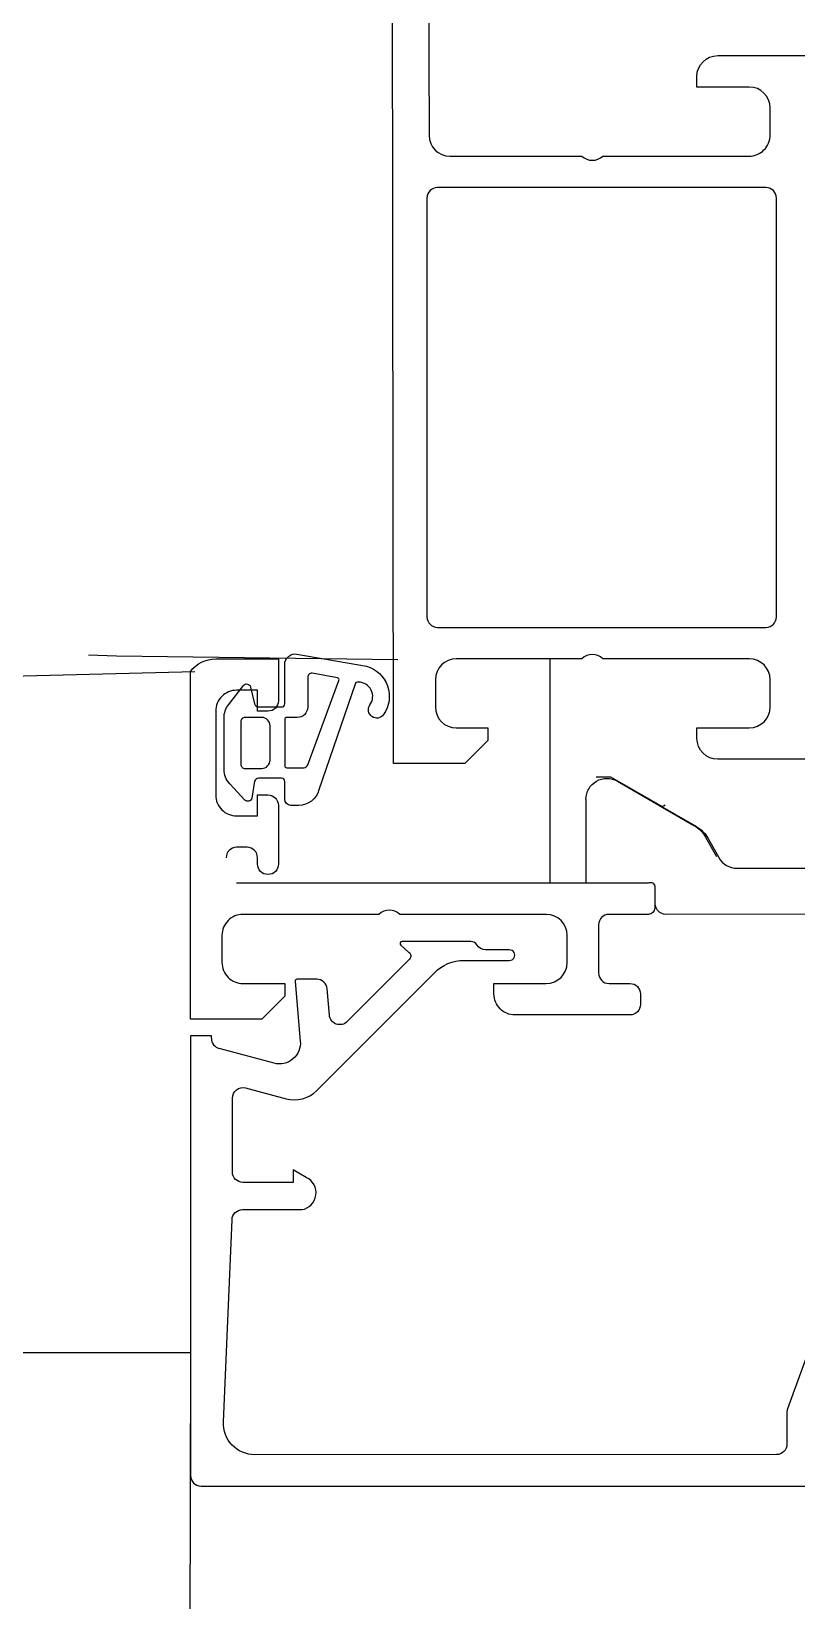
# Model space of a CAD drawing. Header units: metres. Extents: x 493 to 630, y -132 to -15.
# Drawn here: x 570.5729 to 570.6095, y -79.5545 to -79.4796 of the extents above; entities that cross this region are included whole.
import ezdxf

# ---------------------------------------------------------------- set-up
doc = ezdxf.new("R2010")
doc.units = ezdxf.units.M
doc.header["$MEASUREMENT"] = 0
doc.linetypes.add('HIDDEN2', pattern=[0.1875, 0.125, -0.0625])
for name, color, linetype in [('a_cote_50', 9, 'Continuous'), ('a_pereti_hasuri', 253, 'Continuous'), ('a_punctat', 40, 'HIDDEN2'), ('a_tamplarie_ferestre', 6, 'Continuous'), ('a_vederi subtiri', 124, 'Continuous')]:
    doc.layers.add(name, color=color, linetype=linetype)

# ---------------------------------------------------------------- blocks, each defined once
blk = doc.blocks.new('erge')
at = {"layer": 'a_tamplarie_ferestre'}
blk.add_line((405.46194860298, 126.1121653004161), (405.4619483698256, 126.1161578309432), dxfattribs=at)
at = {"layer": 'a_tamplarie_ferestre', "extrusion": (6.000393796804147e-16, 4.000350415787889e-16, -1)}
for points in [[(-405.4803435701677, 126.1449564855465), (-405.4513436454092, 126.1449547920188)], [(-405.4798448178183, 126.1235728523351), (-405.4798448246119, 126.1234565193272), (-405.48084482461, 126.1234565777249), (-405.4808435982628, 126.1444565166536)], [(-405.4523438465574, 126.1414450405405), (-405.4523437583879, 126.1429548542345)], [(-405.4528437291881, 126.1434548834324), (-405.4777786635227, 126.1434563395746)], [(-405.4792767514224, 126.1418924297874), (-405.478863799678, 126.1322350381711)], [(-405.450132564692, 126.1352836481057), (-405.4523136722475, 126.141273944625)], [(-405.478364285359, 126.1317563987398), (-405.4755321493882, 126.1317562333498)], [(-405.4753132346629, 126.1302248451548), (-405.4759444612703, 126.1298562606665), (-405.4759444267087, 126.1304562610474), (-405.4783444213163, 126.1304563992938)], [(-405.4788444494412, 126.1299564313547), (-405.4788446510281, 126.1264289340688)], [(-405.4782152541839, 126.1259459413803), (-405.4762759690819, 126.1264654509342)], [(-405.4748270934413, 126.1260771216933), (-405.4691922922189, 126.1204416623146)], [(-405.4768554425978, 126.1247626403898), (-405.4794741841467, 126.1240557866243)], [(-405.4758521746136, 126.1208650823287), (-405.4756004841945, 126.1237094819531)], [(-405.4703783639476, 126.1197893100076), (-405.4733607009608, 126.1227776516395)], [(-405.4742123573789, 126.1224677191331), (-405.4743159334251, 126.12121260526)], [(-405.4748140527294, 126.1207562133305), (-405.4757525696606, 126.1207562681378)], [(-405.4677781128677, 126.1198557932914), (-405.4656147187071, 126.1198556669539)], [(-405.4656147479051, 126.119355682214), (-405.466734097772, 126.1193557478357)], [(-405.4708005749987, 126.1191301219215), (-405.4704198099349, 126.1194746611765)], [(-405.4674434608366, 126.1189557798504), (-405.4707334854872, 126.1189559719805)]]:
    blk.add_lwpolyline(points, dxfattribs=at)
at = {"layer": 'a_tamplarie_ferestre', "extrusion": (4.000510595525637e-16, 2.000233623886972e-16, -1)}
for points in [[(-405.4593444797024, 126.1214581052546), (-405.4593444505035, 126.1219581053134)], [(-405.4598440131539, 126.1224577453736), (-405.4653443717262, 126.1224580665818)], [(-405.4783444898239, 126.1209587150848), (-405.4763445203452, 126.1209585982914), (-405.4763444547866, 126.1215586349095), (-405.4774444882051, 126.1226586747831), (-405.4808448711889, 126.1226589344011), (-405.4808457169854, 126.1060570233772)], [(-405.4663444301183, 126.1214581859715), (-405.4663444898447, 126.1209580143129), (-405.463844489849, 126.120957868319)], [(-405.4608445088978, 126.1209582081111), (-405.4598445089002, 126.1209581344544)], [(-405.4613446838736, 126.1181579063185), (-405.4613445495409, 126.120458222172)], [(-405.4628445482484, 126.1199578100418), (-405.4628446241665, 126.1186577917334)], [(-405.4793446241362, 126.1186587858127), (-405.4793445482199, 126.1199587736029)], [(-405.4589647020767, 126.1176577673327), (-405.4608447130733, 126.1176578771208)], [(-405.4638446825606, 126.1176578806505), (-405.4708446825485, 126.117658289434)], [(-405.471844682547, 126.117658347832), (-405.4783446825373, 126.1176586968986)], [(-405.4586647768247, 126.1163777754964), (-405.4586647195964, 126.117357749814)], [(-405.458765859062, 126.1161576450919), (-405.4587609760231, 126.1161576448067)], [(-405.4786447274035, 126.1161588059713), (-405.4589647896789, 126.116157656709)], [(-405.463657977674, 126.1161579307803), (-405.4636586026675, 126.1054555603666)], [(-405.4766449123848, 126.112456269585), (-405.4766447488685, 126.1152563184081)], [(-405.4776447488668, 126.1152563768058), (-405.4776447663889, 126.1149563279778)], [(-405.4781447955869, 126.1144563571779), (-405.4786447955861, 126.114456386377)], [(-405.4583657640616, 126.1124836247845), (-405.4607586650567, 126.1111022690648), (-405.4614586650553, 126.111102309943)], [(-405.4786449137001, 126.1129563863808), (-405.4776448831842, 126.1129563279815), (-405.4776449415819, 126.1119563279836), (-405.4771449415828, 126.1119562987846)], [(-405.47964517517, 126.1079564295265), (-405.4796449415784, 126.1119564447788)], [(-405.4771452056921, 126.1079562835347), (-405.4776451751736, 126.1079563127315), (-405.4776452335702, 126.1069563279922), (-405.4786452335695, 126.1069563711308)], [(-405.4796453211632, 126.1054564447902), (-405.4766453211693, 126.1054562543383), (-405.4766452043739, 126.1074562543351)]]:
    blk.add_lwpolyline(points, dxfattribs=at)
at = {"layer": 'a_tamplarie_ferestre', "extrusion": (4.000510595525641e-16, 2.000233623886972e-16, -1)}
for points in [[(-405.4299866923303, 126.1176560750849), (-405.4581347030781, 126.1176577188629)], [(-405.458634732276, 126.1171577480624), (-405.4586347795977, 126.1163474167336)], [(-405.454730433619, 126.115457492592), (-405.4319868208033, 126.1154561644181)], [(-405.456115394337, 126.1140333215492), (-405.4556024298111, 126.1149470511235)], [(-405.456228979735, 126.1139777251618), (-405.4557160152088, 126.114891454736)], [(-405.46033506821, 126.1113547837754), (-405.4566734499035, 126.1134685347034)], [(-405.4604486536078, 126.1112991873876), (-405.4567870353013, 126.1134129383159)]]:
    blk.add_lwpolyline(points, dxfattribs=at)
at = {"layer": 'a_tamplarie_ferestre', "extrusion": (2.000510598935925e-16, 2.000116828575766e-16, -1)}
for points in [[(-405.4756764590352, 126.1124562540795), (-405.4760453640339, 126.1124562876228)], [(-405.4729830130505, 126.106668011779), (-405.4747104003599, 126.1117143386628)], [(-405.476345380553, 126.1121563021424), (-405.4763454301916, 126.1113062871439)], [(-405.4777851772917, 126.1113046242219), (-405.4779142243761, 126.1121080037591)], [(-405.4782488211394, 126.1121976882991), (-405.4789753850954, 126.1114218604709)], [(-405.4764954359511, 126.1111562989038), (-405.4775919979486, 126.1111563739403)], [(-405.4792454843621, 126.1107383657093), (-405.4792456291084, 126.1082597323145)], [(-405.4752409966476, 126.1105107466462), (-405.4737539063984, 126.1064925188185)], [(-405.4762454771242, 126.1106567283057), (-405.4754335351257, 126.1106566808901)], [(-405.4763456094639, 126.1083563021493), (-405.4763454849643, 126.1105567321459)], [(-405.4770454974949, 126.1102908063825), (-405.4770455929435, 126.1086563430272)], [(-405.4782454861339, 126.1106908734594), (-405.4774454761351, 126.1106908267406)], [(-405.4784456176204, 126.108456427785), (-405.4784454948129, 126.1104908851393)], [(-405.4752457522608, 126.1063391219169), (-405.4752456695044, 126.1077562389146)], [(-405.4757450983047, 126.1082562680807), (-405.4762456173039, 126.10825629731)], [(-405.4775921965004, 126.1077563739462), (-405.4764956465024, 126.1077563099103)], [(-405.4774456183017, 126.1082563683875), (-405.4782456283004, 126.1082564151058)], [(-405.4763456572622, 126.1076063031507), (-405.4763457753595, 126.1057234325171)], [(-405.4779759700803, 126.1068046363559), (-405.4777853891568, 126.1076081502281)], [(-405.4790355220539, 126.1076464291556), (-405.4783223765646, 126.1067278585853)], [(-405.4738297772683, 126.10635942823), (-405.4750392589344, 126.1061392158576)], [(-405.4757595510571, 126.1052308918981), (-405.4724397910335, 126.1058120870545)]]:
    blk.add_lwpolyline(points, dxfattribs=at)
at = {"layer": 'a_tamplarie_ferestre', "extrusion": (2.000510598935923e-16, 2.000116828575766e-16, -1)}
for points in [[(-405.4511455212765, 126.1102548173135), (-405.4556455212651, 126.1102551411381)], [(-405.4681460592127, 126.108755871138), (-405.4666456016903, 126.1087557835151), (-405.4666455666529, 126.1093557590997), (-405.4677454777625, 126.1104557989241), (-405.4711455098364, 126.1104559974783), (-405.4712156347338, 126.0604432397858)], [(-405.4566455796612, 126.109255199538), (-405.4566456088599, 126.1087551995388), (-405.4541456088642, 126.1087550535445)], [(-405.4531456672636, 126.1077549952676), (-405.4531457431834, 126.1064549464418)], [(-405.469146185899, 126.10645588083), (-405.4691461099795, 126.1077559296559)], [(-405.4541458015793, 126.1054550048415), (-405.4611458015673, 126.1054554136251)], [(-405.4621458015656, 126.1054554720226), (-405.4681462366691, 126.1054558224342)], [(-405.452845915326, 126.1034549136688), (-405.4528470832794, 126.0834549127501)], [(-405.4690458832859, 126.1039558597099), (-405.4533458861263, 126.1039549428668)], [(-405.4695470804371, 126.0834558879903), (-405.4695459124837, 126.1034558889093)], [(-405.4533471124772, 126.0829549419493), (-405.4690471096367, 126.0829558587922)], [(-405.4611472031128, 126.0814553821955), (-405.4541472031248, 126.0814549734117)], [(-405.4684472140198, 126.0814558084988), (-405.4621472031113, 126.0814554405931)], [(-405.4531472615244, 126.0804549150155), (-405.4531473374404, 126.0791549272251)], [(-405.46952049949, 126.0618711519814), (-405.4694472724158, 126.0804558668979)], [(-405.4541473958362, 126.0781549875314), (-405.456647395832, 126.0781551335257), (-405.456647425031, 126.0776551335268)], [(-405.4556474834302, 126.0766550751306), (-405.4511474758086, 126.0766548123407)]]:
    blk.add_lwpolyline(points, dxfattribs=at)
at = {"layer": 'a_tamplarie_ferestre'}
for centre, radius, start, end in [((405.480343597442, 126.1444564847252), 0.0005000008220376726, 0.00365870386886693, 90.00312538275288), ((405.4518438465582, 126.1414450113418), 0.0004999999999882195, 339.9930921642996, 0.003345939204911173), ((405.4756561766408, 126.1309571622018), 0.0008086392632466716, 98.8227218823063, 244.9064416632568), ((405.4758878302602, 126.1250165380845), 0.001500000063743287, 75.00354959860613, 135.0041381105359), ((405.479368351166, 126.1235908730854), 0.0004768073179000772, 357.834012065775, 77.17571854075052), ((405.4748140249997, 126.1212562099121), 0.0004999965822622362, 185.0031148584359, 270.0031776362639), ((405.4608444997992, 126.120458158365), 0.0005000497455920705, 0.007310934896153006, 89.9989574845616), ((405.4638447175234, 126.1199576990636), 0.001000169280877393, 90.01304255462979, 179.9936424908336), ((405.4757525638208, 126.1208562681373), 9.999999999763631e-05, 270.0033459392016, 5.056721644553718), ((405.4783447055119, 126.1199588723949), 0.000999842712976064, 359.9943387621913, 90.01235994346492), ((405.4655992004878, 126.1196056736766), 0.0002504744573857769, 86.44794810654452, 273.5587437718666), ((405.4674376783577, 126.1192744364789), 0.0003187090900802913, 210.7571944202501, 271.039599514366), ((405.4707334796475, 126.1190559719799), 9.999999999763501e-05, 270.0033459392016, 47.85929997368064), ((405.4638447864584, 126.1186580429683), 0.001000162323335374, 180.014392363726, 269.9940480711044), ((405.4783447176495, 126.1186586034018), 0.000999906503504006, 269.9979880457882, 0.01045233610948495), ((405.4608445893487, 126.1181579716347), 0.0005000945293237945, 270.0141751309349, 359.9925167458326), ((405.4713446518903, 126.1181832946471), 0.0007249826319860416, 226.3992197098295, 313.6074721685854), ((405.4547304920135, 126.1144575483523), 0.0009999442413759943, 29.30969892513364, 90.00334593920817), ((405.4781448913569, 126.1149564821601), 0.0005001249915680854, 180.0176635511792, 269.9890283272311), ((405.4786448999216, 126.1149562833661), 0.0004998970001610497, 269.9880416008704, 0.0151533258799512), ((405.4786450644875, 126.1119565092991), 0.0009998770930050816, 359.9963027780502, 90.00864054477654), ((405.4764954142608, 126.1113062829709), 0.0001499840690618946, 179.9984059501145, 270.0082859315576), ((405.4775919772874, 126.1113563883569), 0.0002000144173715361, 270.0059185224612, 345.0010099955531), ((405.4754335553054, 126.1104566742356), 0.0002000066556990995, 90.00578089288764, 164.3147231725438), ((405.4762454803612, 126.1105567237029), 0.0001000046031823478, 0.004837365921251905, 90.0018545124876), ((405.4774455085558, 126.1102908156806), 0.0004000110613488357, 90.00464381232725, 180.0013318666402), ((405.4782454994172, 126.110490878064), 0.00019999539607791, 0.002026984245023253, 90.00380545352961), ((405.4541457546645, 126.1077549661537), 0.001000087401268234, 90.00835300715995, 179.9983320407476), ((405.4681460236589, 126.1077557848078), 0.001000086330796236, 0.008298480343850117, 89.99796309151245), ((405.4774455878442, 126.1086563632872), 0.0003999949011026477, 180.0029020384048, 270.0043627950027), ((405.4762456256786, 126.1083562810972), 9.99837876366453e-05, 269.9952008726765, 0.01206397050811679), ((405.4764956450014, 126.1076063221698), 0.0001499877404047671, 89.99942660997168, 180.0072652717139), ((405.4775921985801, 126.1075563625369), 0.000200011409454349, 15.00620701633351, 90.0005956894519), ((405.4782456173528, 126.1084564153735), 0.0002000002678729418, 270.0031362021348, 0.003555676275060633), ((405.4786452815591, 126.1079562647544), 0.0009998936244144377, 269.9972500935857, 0.00944178237374464), ((405.472826977509, 126.1072538803591), 0.0006860031992995313, 143.8621195449425, 269.5190283814129), ((405.4541458019762, 126.1064550636407), 0.001000058799433805, 180.0067146027939, 269.99997727481), ((405.4681461310892, 126.1064558772382), 0.001000054809777459, 270.0060489412847, 0.0002058049409585803), ((405.4728408294296, 126.1067170052019), 0.0001503879568382725, 262.5073142902608, 340.9871483398954), ((405.4738476899546, 126.1064578108284), 9.999999999763562e-05, 159.691187475692, 259.6810939649052), ((405.4750457558119, 126.1063391067538), 0.0001999964491833487, 268.1384210851327, 0.004343999508581611), ((405.4616457709169, 126.1059802821629), 0.0007248836686813678, 226.3917692045444, 313.6149226738681), ((405.4533459180661, 126.1034549401269), 0.0005000027408633035, 90.00366002045934, 180.003031860403), ((405.4690459097441, 126.1034558569696), 0.0005000027408632963, 0.003660018010147611, 90.00303185795711), ((405.4533470860192, 126.0834549446894), 0.0005000027408632893, 180.0036600180069, 270.0030318579571), ((405.4690470776968, 126.0834558615321), 0.0005000027408632963, 270.0036600204528, 0.003031860406288948), ((405.4616472337692, 126.080930435603), 0.0007249824704847863, 46.39920755693251, 133.60748432148), ((405.4541472304493, 126.0804550044828), 0.0009999689290966407, 90.0015656265224, 180.0051262526984), ((405.4684472663488, 126.0804558024309), 0.001000006069137505, 0.003693673081842128, 90.00299820779031), ((405.4541473562528, 126.0791550063464), 0.001000018815337834, 180.0045332304012, 270.0022679288222)]:
    blk.add_arc(centre, radius, start, end, dxfattribs=at)
at = {"layer": 'a_tamplarie_ferestre', "extrusion": (6.000393796804147e-16, 4.000350415787889e-16, -1)}
for centre, radius, start, end in [((-405.452843765832, 126.1429548759892), 0.0005000074445326497, 359.9975071236266, 89.99580099715182), ((-405.4777783889448, 126.1419566034956), 0.001499736103368146, 90.01048995296452, 182.4524352036585), ((-405.4783642561601, 126.1322563987388), 0.0004999999999881767, 182.4484859228542, 269.9966540607918), ((-405.4783444533218, 126.1299564031749), 0.0004999961203540096, 89.99633243007428, 179.99677078685), ((-405.4783446340395, 126.1264289298291), 0.0005000169887408082, 179.9995141963076, 284.9959590264273), ((-405.4765966763486, 126.123796697632), 0.00100000269142326, 354.9965662792833, 104.9968270091946), ((-405.4737142695716, 126.1224241248948), 0.0004999919212804172, 44.99660758288079, 174.9980362952117), ((-405.4677779960726, 126.1218557932876), 0.00199999999995271, 224.996654059627, 269.9966540607918), ((-405.4705198484357, 126.1196478924667), 0.0002000419490335168, 300.0057966437935, 44.98644137826103), ((-405.4667341270844, 126.1188557478362), 0.0004999999999885265, 89.99664105929494, 149.2428055797499)]:
    blk.add_arc(centre, radius, start, end, dxfattribs=at)
at = {"layer": 'a_tamplarie_ferestre', "extrusion": (4.000510595525637e-16, 2.000233623886972e-16, -1)}
for centre, radius, start, end in [((-405.4598440338815, 126.1219581619928), 0.0004995833811839425, 359.9934996084336, 89.99762281561306), ((-405.465344696879, 126.1214583333839), 0.0009997332503114465, 89.98136514057146, 180.0084483808007), ((-405.4598445022233, 126.1214581569781), 0.0005000225234772038, 269.9992348904916, 359.9940732335443), ((-405.4589647195961, 126.1173577673336), 0.0002999999999929103, 359.9966540607951, 89.99665406079835), ((-405.4771447488677, 126.1152563476068), 0.0004999999999881766, 359.9966540607951, 179.9966540607951), ((-405.4582967111545, 126.1123640055096), 0.0001381197846450356, 25.15446382432913, 119.996654060718), ((-405.4771450270958, 126.1124564135089), 0.0005001147316166637, 270.009796815524, 359.9835113076782), ((-405.4771453360653, 126.1074561518499), 0.0005001317016252537, 0.01174081049616021, 89.98506426194537), ((-405.4796453330129, 126.1069563453525), 0.001499900562074884, 216.8403767630409, 270.0004526474262)]:
    blk.add_arc(centre, radius, start, end, dxfattribs=at)
at = {"layer": 'a_tamplarie_ferestre', "extrusion": (4.000510595525641e-16, 2.000233623886972e-16, -1)}
for centre, radius, start, end in [((-405.4581347322769, 126.1171577188637), 0.0004999999999882014, 89.99665406079835, 179.9966540607951), ((-405.4574233739642, 126.1147676166495), 0.001499999999964554, 299.9966506613121, 330.6903010748664), ((-405.4575369593623, 126.1147120202621), 0.001499999999964554, 299.9966506613121, 330.6903010748664), ((-405.4609486029818, 126.1121652420185), 0.0009999999999763531, 179.9966540607951, 299.9966506613121)]:
    blk.add_arc(centre, radius, start, end, dxfattribs=at)
at = {"layer": 'a_tamplarie_ferestre', "extrusion": (4.000744183633122e-16, -1.99976637439643e-16, -1)}
blk.add_arc((-405.4588653139209, 126.1163365873268), 0.0002047232093565959, 240.9283049092874, 11.60652899550972, dxfattribs=at)
at = {"layer": 'a_tamplarie_ferestre', "extrusion": (2.000510598935925e-16, 2.000116828575766e-16, -1)}
for centre, radius, start, end in [((-405.4756765083192, 126.1114562727881), 0.0009999812923443944, 14.95561517867452, 89.99717617902066), ((-405.4760453608267, 126.1121562678945), 0.0003000197281342293, 90.000612495489, 179.9934595682589), ((-405.4781074032334, 126.1120562906655), 0.0001999807863877509, 14.98643261947161, 135.0041070097301), ((-405.4782454843638, 126.1107383073118), 0.000999999999976353, 136.8780726803755, 179.9966540607951), ((-405.4728457804839, 126.1072560960972), 0.00149999651665399, 285.7035600634275, 35.08422650406952), ((-405.4719456412839, 126.1078883507007), 0.0003999981243592689, 35.08465818144187, 215.0846581814392), ((-405.4757434538606, 126.1077584813896), 0.0004977894072933197, 359.7418892418496, 90.18927657957376), ((-405.4782456291101, 126.108259673917), 0.0009999999999763531, 179.9966540607951, 217.824491930477), ((-405.4781691589255, 126.1068564186549), 0.0002000083409059682, 219.9989478609513, 344.9951565644177), ((-405.4758457753605, 126.105723401156), 0.0004999999999881771, 179.9964062962974, 279.9302168512252)]:
    blk.add_arc(centre, radius, start, end, dxfattribs=at)
at = {"layer": 'a_tamplarie_ferestre', "extrusion": (2.000510598935923e-16, 2.000116828575766e-16, -1)}
for centre, radius, start, end in [((-405.4556454921976, 126.1092550536645), 0.001000087474370509, 90.0016653171086, 179.991642804482), ((-405.4556473906651, 126.0776551094923), 0.001000034366135351, 179.9986229953381, 269.9946851286973)]:
    blk.add_arc(centre, radius, start, end, dxfattribs=at)
blk = doc.blocks.new('tampalrie subsol')
at = {"layer": 'a_punctat', "ltscale": 0.5}
blk.add_lwpolyline([(570.5905219319355, -80.15423409340374), (570.3793612318011, -79.54456108433573, -0.07721391579034764), (570.5807612037488, -79.510209468248)], format="xyb", dxfattribs=at)
blk.add_arc((570.5917260140394, -78.86948924756942), 0.640120796022017, 250.6609532570904, 269.8868081300336, dxfattribs=at)
at = {"layer": 'a_vederi subtiri'}
blk.add_lwpolyline([(570.5797429488526, -80.09412519199), (570.5805627263899, -79.54270998942816), (570.5254334755829, -79.54271073883679), (570.5254348444759, -79.6434114919128), (570.5327603403739, -79.64341139233223), (570.5327592376315, -79.56228964233237), (570.5804337417284, -79.56228899426056)], dxfattribs=at)
at = {"layer": 'a_cote_50', "rotation": 180}
blk.add_blockref('erge', (976.0614005609694, 46.59587540781256), dxfattribs=at)

msp = doc.modelspace()

# ---------------------------------------------------------------- hatches: boundary and pattern name
at = {"layer": 'a_pereti_hasuri', "ltscale": 0.3}
h = msp.add_hatch(dxfattribs=at)
h.set_pattern_fill('ANSI33', color=256, scale=0.25, style=0)
h.set_pattern_definition([(45, (-4876.954643999999, 8292.469365), (-0.04419417382415922, 0.04419417382415922), []), (45, (-4876.91044982625, 8292.469365), (-0.04419417382415922, 0.04419417382415922), [0.03125, -0.015625])])
edge = h.paths.add_edge_path()
edge.add_line((553.585124781431, -64.030926260102), (553.585124781431, -64.85958062453558))
edge.add_line((553.585124781431, -64.85958062453558), (554.0851247814312, -64.85958062453558))
edge.add_line((554.0851247814312, -64.85958062453558), (554.0851247814312, -64.43958062453558))
edge.add_line((554.0851247814312, -64.43958062453558), (558.4151247814311, -64.43958062453558))
edge.add_line((558.4151247814311, -64.43958062453558), (558.4151247814311, -65.88958062453563))
edge.add_line((558.4151247814311, -65.88958062453563), (560.1551247814311, -65.88958062453563))
edge.add_line((560.1551247814311, -65.88958062453563), (560.1551247814311, -71.7995806245356))
edge.add_line((560.1551247814311, -71.7995806245356), (557.255124781431, -71.7995806245356))
edge.add_line((557.255124781431, -71.7995806245356), (557.255124781431, -72.57958062453557))
edge.add_line((557.255124781431, -72.57958062453557), (556.755124781431, -72.57958062453557))
edge.add_line((556.755124781431, -72.57958062453557), (556.755124781431, -73.0495806245356))
edge.add_line((556.755124781431, -73.0495806245356), (557.325124781431, -73.0495806245356))
edge.add_line((557.325124781431, -73.0495806245356), (557.325124781431, -73.24958062453564))
edge.add_line((557.325124781431, -73.24958062453564), (557.825124781431, -73.24958062453564))
edge.add_line((557.825124781431, -73.24958062453564), (557.825124781431, -74.39958062453562))
edge.add_line((557.825124781431, -74.39958062453562), (557.325124781431, -74.39958062453562))
edge.add_line((557.325124781431, -74.39958062453562), (557.325124781431, -78.56958062453558))
edge.add_line((557.325124781431, -78.56958062453558), (556.535124781431, -78.56958062453558))
edge.add_line((556.535124781431, -78.56958062453558), (556.535124781431, -79.5395806245356))
edge.add_line((556.535124781431, -79.5395806245356), (556.3651247814312, -79.5395806245356))
edge.add_line((556.3651247814312, -79.5395806245356), (556.3651247814312, -79.98958062453565))
edge.add_line((556.3651247814312, -79.98958062453565), (554.835124781431, -79.98958062453565))
edge.add_line((554.835124781431, -79.98958062453565), (554.835124781431, -79.5395806245356))
edge.add_line((554.835124781431, -79.5395806245356), (554.1851247814311, -79.5395806245356))
edge.add_line((554.1851247814311, -79.5395806245356), (554.1851247814311, -78.89958062453559))
edge.add_line((554.1851247814311, -78.89958062453559), (553.785124781431, -78.89958062453556))
edge.add_line((553.785124781431, -78.89958062453556), (553.785124781431, -79.38958062453563))
edge.add_line((553.785124781431, -79.38958062453563), (553.7853166750776, -80.48458062453577))
edge.add_line((553.7853166750776, -80.48458062453577), (554.2605085687244, -80.48458062453594))
edge.add_line((554.2605085687244, -80.48458062453594), (554.2605085687244, -80.10458062453588))
edge.add_line((554.2605085687244, -80.10458062453588), (560.5705085687244, -80.10458062453588))
edge.add_line((560.5705085687244, -80.10458062453588), (560.5705085687244, -80.09458062453587))
edge.add_line((560.5705085687244, -80.09458062453587), (560.6605085687245, -80.09458062453587))
edge.add_line((560.6605085687245, -80.09458062453587), (560.9305085687245, -79.85458062453586))
edge.add_line((560.9305085687245, -79.85458062453586), (560.9305085687245, -75.40458062453587))
edge.add_line((560.9305085687245, -75.40458062453587), (561.3188631848399, -75.40458062453587))
edge.add_line((561.3188631848399, -75.40458062453587), (561.3205085687244, -74.58458062453587))
edge.add_line((561.3205085687244, -74.58458062453587), (560.8355085687243, -74.58458062453587))
edge.add_line((560.8355085687243, -74.58458062453587), (560.8355085687243, -73.98426908940911))
edge.add_line((560.8355085687243, -73.98426908940911), (560.592224763985, -73.98426908940911))
edge.add_line((560.592224763985, -73.98426908940911), (560.592224763985, -74.06426908940912))
edge.add_line((560.592224763985, -74.06426908940912), (560.102224763985, -74.06426908940912))
edge.add_line((560.102224763985, -74.06426908940912), (560.102224763985, -74.59426908940912))
edge.add_line((560.102224763985, -74.59426908940912), (559.717224763985, -74.59426908940912))
edge.add_line((559.717224763985, -74.59426908940912), (559.717224763985, -74.73426908940911))
edge.add_line((559.717224763985, -74.73426908940911), (559.9022247639851, -74.73426908940914))
edge.add_line((559.9022247639851, -74.73426908940914), (559.9022247639851, -75.38426908940914))
edge.add_line((559.9022247639851, -75.38426908940914), (560.3822247639852, -75.38426908940914))
edge.add_line((560.3822247639852, -75.38426908940914), (560.3822247639852, -79.85426908940914))
edge.add_line((560.3822247639852, -79.85426908940914), (557.9322247639851, -79.85426908940914))
edge.add_line((557.9322247639851, -79.85426908940914), (557.9322247639851, -75.38426908940914))
edge.add_line((557.9322247639851, -75.38426908940914), (558.6822247639851, -75.38426908940914))
edge.add_line((558.6822247639851, -75.38426908940914), (558.6822247639851, -74.73426908940914))
edge.add_line((558.6822247639851, -74.73426908940914), (558.877224763985, -74.73426908940914))
edge.add_line((558.877224763985, -74.73426908940914), (558.877224763985, -74.59426908940915))
edge.add_line((558.877224763985, -74.59426908940915), (557.8972247639884, -74.59426908940515))
edge.add_line((557.8972247639884, -74.59426908940515), (557.8972247639937, -72.41426908940898))
edge.add_line((557.8972247639937, -72.41426908940898), (558.4263376283396, -72.41426908940679))
edge.add_line((558.4263376283396, -72.41426908940679), (558.4263376283396, -72.21426908940654))
edge.add_line((558.4263376283396, -72.21426908940654), (559.6263376283395, -72.21426908940657))
edge.add_line((559.6263376283395, -72.21426908940657), (559.6261998784597, -72.41569928235873))
edge.add_line((559.6261998784597, -72.41569928235873), (559.9885808009782, -72.41426908940898))
edge.add_line((559.9885808009782, -72.41426908940898), (560.1072247639851, -72.76426908940911))
edge.add_line((560.1072247639851, -72.76426908940911), (560.1072247639851, -72.95426908940911))
edge.add_line((560.1072247639851, -72.95426908940911), (560.592224763985, -72.95426908940911))
edge.add_line((560.592224763985, -72.95426908940911), (560.592224763985, -73.03426908940912))
edge.add_line((560.592224763985, -73.03426908940912), (560.8355085687243, -73.03426908940912))
edge.add_line((560.8355085687243, -73.03426908940912), (560.8355085687243, -72.72426908940912))
edge.add_line((560.8355085687243, -72.72426908940912), (562.8755085687244, -72.72426908940912))
edge.add_line((562.8755085687244, -72.72426908940912), (562.8755085687244, -74.6142690894091))
edge.add_line((562.8755085687244, -74.6142690894091), (562.4205085687244, -74.6142690894091))
edge.add_line((562.4205085687244, -74.6142690894091), (562.4205085687244, -75.43426908940913))
edge.add_line((562.4205085687244, -75.43426908940913), (562.9905085687244, -75.43426908940913))
edge.add_line((562.9905085687244, -75.43426908940913), (562.9905085687245, -77.9345806245359))
edge.add_line((562.9905085687245, -77.9345806245359), (563.3205085687244, -77.9345806245359))
edge.add_line((563.3205085687244, -77.9345806245359), (563.3205085687244, -75.45426908940911))
edge.add_line((563.3205085687244, -75.45426908940911), (564.3506942890243, -75.45426908940911))
edge.add_line((564.3506942890243, -75.45426908940911), (564.3506942890243, -74.95426908940911))
edge.add_arc((564.861128465062, -76.04938882759716), 1.20823436842211, 63.48576800210168, 114.99017759381121, ccw=False)
edge.add_line((565.4005085687244, -74.96823232051335), (565.4005085687244, -75.45426908940911))
edge.add_line((565.4005085687244, -75.45426908940911), (570.1405085687244, -75.45426908940911))
edge.add_line((570.1405085687244, -75.45426908940911), (570.1405085687244, -77.03958062453586))
edge.add_line((570.1405085687244, -77.03958062453586), (570.8655085687244, -77.03958062453586))
edge.add_line((570.8655085687244, -77.03958062453586), (570.8655085687244, -74.7411263809465))
edge.add_line((570.8655085687244, -74.7411263809465), (570.6253166750778, -74.7411263809465))
edge.add_line((570.6253166750778, -74.7411263809465), (570.6253166750778, -73.83328784395138))
edge.add_line((570.6253166750778, -73.83328784395138), (569.745124781431, -73.83328784395138))
edge.add_line((569.745124781431, -73.83328784395138), (569.745124781431, -74.5032878439514))
edge.add_line((569.745124781431, -74.5032878439514), (563.8051247814309, -74.5032878439514))
edge.add_line((563.8051247814309, -74.5032878439514), (563.8051247814309, -70.16328784395141))
edge.add_line((563.8051247814309, -70.16328784395141), (562.915124781431, -70.16328784395141))
edge.add_line((562.915124781431, -70.16328784395141), (562.915124781431, -70.19328784395141))
edge.add_line((562.915124781431, -70.19328784395141), (562.915124781431, -72.37328784395142))
edge.add_line((562.915124781431, -72.37328784395142), (560.8151247814311, -72.37328784395142))
edge.add_line((560.8151247814311, -72.37328784395142), (560.8151247814311, -70.2532878439515))
edge.add_line((560.8151247814311, -70.2532878439515), (560.8151247814311, -63.7032878439515))
edge.add_line((560.8151247814311, -63.7032878439515), (561.1751247814306, -63.70328784395139))
edge.add_line((561.1751247814306, -63.70328784395139), (561.175124781431, -63.34612599861119))
edge.add_line((561.175124781431, -63.34612599861119), (560.775124781431, -63.34612599861119))
edge.add_line((560.775124781431, -63.34612599861119), (560.775124781431, -63.07612599861119))
edge.add_line((560.775124781431, -63.07612599861119), (560.1051247814314, -63.07612599861119))
edge.add_line((560.1051247814314, -63.07612599861119), (560.1051247814314, -63.51612599861122))
edge.add_line((560.1051247814314, -63.51612599861122), (552.9250870057567, -63.51612599861122))
edge.add_line((552.9250870057567, -63.51612599861122), (552.9250870057566, -62.97612599861115))
edge.add_line((552.9250870057566, -62.97612599861115), (552.4200870057564, -62.97612599861115))
edge.add_line((552.4200870057564, -62.97612599861115), (552.4276058935936, -64.0295806245359))
edge.add_line((552.4276058935936, -64.0295806245359), (553.585124781431, -64.0295806245359))

# ---------------------------------------------------------------- block references
at = {"layer": 'a_tamplarie_ferestre'}
msp.add_blockref('tampalrie subsol', (0, 0), dxfattribs=at)

doc.saveas('drawing.dxf')
